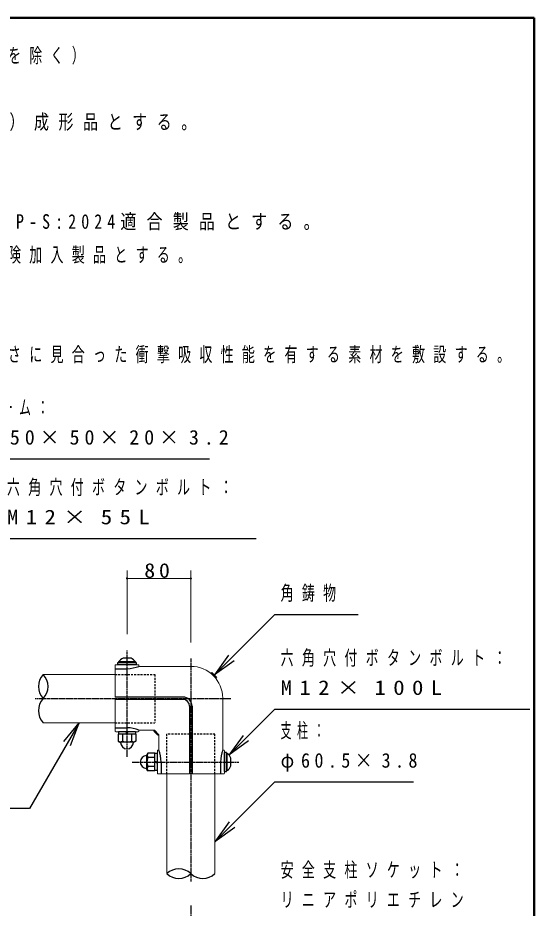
# Model space of a CAD drawing. Units: millimetres at full size; some dimension numbers follow another scale. Extents: x -7816 to 0, y -1239 to 5340.
# Drawn here: x -1294 to 0, y 3106 to 5340 of the extents above; entities that cross this region are included whole.
import ezdxf

# ---------------------------------------------------------------- set-up
doc = ezdxf.new("R2010")
doc.units = ezdxf.units.MM
doc.linetypes.add('USER2', pattern=[6, 3, -1, 1, -1])
doc.linetypes.add('USER4', pattern=[8, 5, -3])
for name, color, linetype, lineweight in [('A3図枠', 7, 'Continuous', 25), ('線', 2, 'Continuous', 25), ('補助', 2, 'Continuous', 13)]:
    doc.layers.add(name, color=color, linetype=linetype, lineweight=lineweight)
doc.styles.add('ＭＳ ゴシック', font='')
doc.styles.get('ＭＳ ゴシック').set_extended_font_data('MS Gothic')

# ---------------------------------------------------------------- blocks, each defined once
blk = doc.blocks.new('dimension_origin')
at = {"color": 0, "linetype": 'Continuous', "lineweight": -2}
blk.add_circle((0, 0), 1.25, dxfattribs=at)

msp = doc.modelspace()

# ---------------------------------------------------------------- linework, layer by layer
at = {"layer": 'A3図枠', "lineweight": 50}
for p, q in [((0, 5340), (-7700, 5340)), ((0, 0), (0, 5340))]:
    msp.add_line(p, q, dxfattribs=at)
at = {"layer": '線', "color": 20, "linetype": 'USER2'}
for p, q in [((-1020.545, 3485.737), (-1020.545, 3753.337)), ((-860.545, 3732.737), (-860.545, 3172.737)), ((-1250.997, 3632.249), (-760.545, 3632.249)), ((-1007.545, 3472.737), (-739.945, 3472.737)), ((-860.545, 3112.737), (-860.545, 2814.737))]:
    msp.add_line(p, q, dxfattribs=at)
at = {"layer": '線'}
for p, q in [((-1010.545, 3733.337), (-1030.545, 3733.337)), ((-996.545, 3721.737), (-1044.545, 3721.737)), ((-1044.545, 3721.737), (-1044.545, 3716.737)), ((-996.545, 3716.737), (-1044.545, 3716.737)), ((-1041.545, 3723.737), (-1041.545, 3721.737)), ((-999.545, 3723.737), (-1041.545, 3723.737)), ((-999.545, 3721.737), (-1041.545, 3721.737)), ((-999.545, 3723.737), (-999.545, 3721.737)), ((-996.545, 3716.737), (-996.545, 3721.737)), ((-1050.545, 3706.778), (-1020.545, 3706.778)), ((-810.908, 3695.495), (-810.537, 3695.866)), ((-810.537, 3695.866), (-808.033, 3697.605)), ((-797.809, 3683.138), (-810.537, 3695.866)), ((-795.999, 3685.57), (-808.033, 3697.605)), ((-798.18, 3682.768), (-797.809, 3683.138)), ((-795.999, 3685.57), (-797.809, 3683.138)), ((-880.545, 3635.737), (-1050.545, 3635.737)), ((-880.545, 3629.737), (-1050.545, 3629.737)), ((-863.545, 3612.737), (-863.545, 3442.737)), ((-857.545, 3612.737), (-857.545, 3442.737)), ((-1050.545, 3558.695), (-1020.545, 3558.695)), ((-951.877, 3552.718), (-953.574, 3550.172)), ((-940.827, 3541.229), (-952.053, 3552.455)), ((-998.605, 3542.737), (-1042.484, 3542.737)), ((-1042.484, 3542.737), (-1042.484, 3525.011)), ((-999.045, 3548.737), (-1042.045, 3548.737)), ((-1042.045, 3548.737), (-1042.045, 3542.737)), ((-999.045, 3542.737), (-1042.045, 3542.737)), ((-1031.514, 3542.737), (-1031.514, 3525.011)), ((-1022.487, 3542.737), (-1020.88, 3548.737)), ((-1020.21, 3542.737), (-1018.602, 3548.737)), ((-1009.575, 3542.737), (-1009.575, 3525.011)), ((-999.045, 3548.737), (-999.045, 3542.737)), ((-998.605, 3542.737), (-998.605, 3525.011)), ((-943.109, 3539.707), (-953.574, 3550.172)), ((-940.563, 3541.404), (-943.109, 3539.707)), ((-1042.484, 3525.011), (-1038.545, 3522.737)), ((-1002.545, 3522.737), (-1038.545, 3522.737)), ((-1036.545, 3521.737), (-1036.545, 3522.737)), ((-1004.545, 3521.737), (-1004.545, 3522.737)), ((-998.605, 3525.011), (-1002.545, 3522.737)), ((-971.545, 3488.737), (-970.545, 3488.737)), ((-968.27, 3494.676), (-970.545, 3490.737)), ((-970.545, 3454.737), (-970.545, 3490.737)), ((-950.545, 3494.676), (-968.27, 3494.676)), ((-950.545, 3450.797), (-950.545, 3494.676)), ((-950.545, 3451.237), (-950.545, 3494.237)), ((-944.545, 3494.237), (-950.545, 3494.237)), ((-944.545, 3451.237), (-944.545, 3494.237)), ((-771.545, 3496.737), (-776.545, 3496.737)), ((-776.545, 3448.737), (-776.545, 3496.737)), ((-771.545, 3448.737), (-771.545, 3496.737)), ((-769.545, 3493.737), (-771.545, 3493.737)), ((-771.545, 3451.737), (-771.545, 3493.737)), ((-769.545, 3451.737), (-769.545, 3493.737)), ((-950.545, 3483.706), (-968.27, 3483.706)), ((-950.545, 3474.679), (-944.545, 3473.072)), ((-950.545, 3472.402), (-944.545, 3470.794)), ((-934.586, 3472.737), (-934.586, 3442.737)), ((-786.503, 3472.737), (-786.503, 3442.737)), ((-759.945, 3462.737), (-759.945, 3482.737)), ((-971.545, 3456.737), (-970.545, 3456.737)), ((-968.27, 3450.797), (-970.545, 3454.737)), ((-950.545, 3461.767), (-968.27, 3461.767)), ((-950.545, 3450.797), (-968.27, 3450.797)), ((-944.545, 3451.237), (-950.545, 3451.237)), ((-776.545, 3448.737), (-771.545, 3448.737)), ((-769.545, 3451.737), (-771.545, 3451.737))]:
    msp.add_line(p, q, dxfattribs=at)
at = {"layer": '線', "color": 7, "lineweight": 13}
for p, q in [((-1050.545, 3714.737), (-1050.545, 3635.737)), ((-1048.545, 3716.737), (-992.545, 3716.737)), ((-990.545, 3714.737), (-990.545, 3712.737)), ((-860.545, 3712.737), (-990.545, 3712.737)), ((-1230.545, 3692.26), (-1050.545, 3692.26)), ((-1050.545, 3629.737), (-1050.545, 3550.737)), ((-780.545, 3632.737), (-780.545, 3502.737)), ((-1230.545, 3571.26), (-1050.545, 3571.26)), ((-952.545, 3552.737), (-990.545, 3552.737)), ((-990.545, 3550.737), (-990.545, 3552.737)), ((-1048.545, 3548.737), (-992.545, 3548.737)), ((-940.545, 3540.737), (-940.545, 3502.737)), ((-944.545, 3500.737), (-944.545, 3444.737)), ((-942.545, 3502.737), (-940.545, 3502.737)), ((-778.545, 3502.737), (-780.545, 3502.737)), ((-776.545, 3500.737), (-776.545, 3444.737)), ((-863.545, 3442.737), (-942.545, 3442.737)), ((-921.045, 3442.737), (-921.045, 3192.737)), ((-778.545, 3442.737), (-857.545, 3442.737)), ((-800.045, 3442.737), (-800.045, 3192.737))]:
    msp.add_line(p, q, dxfattribs=at)
at = {"layer": '線', "color": 4, "linetype": 'USER4'}
for p, q in [((-1050.545, 3692.26), (-950.545, 3692.26)), ((-950.545, 3692.26), (-950.545, 3571.26)), ((-1050.545, 3571.26), (-950.545, 3571.26)), ((-921.045, 3442.737), (-921.045, 3542.737)), ((-800.045, 3542.737), (-921.045, 3542.737)), ((-800.045, 3442.737), (-800.045, 3542.737))]:
    msp.add_line(p, q, dxfattribs=at)
at = {"layer": '線'}
for centre, radius, start, end in [((-1020.545, 3710.776), 24.677, 113.90552, 148.31866), ((-1020.545, 3710.776), 24.677, 31.68134, 66.09448), ((-1024.728, 3806.338), 99.647, 272.40579, 290.0621), ((-880.545, 3612.737), 23, 0, 90), ((-880.545, 3612.737), 17, 0, 90), ((-1024.728, 3459.136), 99.647, 69.9379, 87.59421), ((-1036.999, 3534.511), 10.97, 240.00001, 299.99999), ((-1020.545, 3521.737), 16, 180, 0), ((-1020.545, 3550.328), 27.591, 246.57346, 293.42654), ((-1004.09, 3534.511), 10.97, 240.00001, 299.99999), ((-971.545, 3472.737), 16, 90, 270), ((-958.77, 3489.191), 10.97, 150.00001, 209.99999), ((-1062.552, 3462.912), 128.342, 4.39038, 18.07739), ((-658.538, 3462.912), 128.342, 161.92261, 175.60962), ((-782.505, 3472.737), 24.677, 23.90552, 58.31866), ((-942.953, 3472.737), 27.591, 156.57346, 203.42654), ((-958.77, 3456.282), 10.97, 150.00001, 209.99999), ((-782.505, 3472.737), 24.677, 301.68134, 336.09448)]:
    msp.add_arc(centre, radius, start, end, dxfattribs=at)
at = {"layer": '線', "color": 7, "lineweight": 13}
for centre, radius, start, end in [((-1048.545, 3714.737), 2, 90, 180), ((-992.545, 3714.737), 2, 0, 90), ((-860.545, 3632.737), 80, 0, 90), ((-952.545, 3540.737), 12, 86.81031, 90), ((-1048.545, 3550.737), 2, 180, 270), ((-992.545, 3550.737), 2, 270, 0), ((-952.545, 3540.737), 12, 0, 3.18969), ((-942.545, 3500.737), 2, 90, 180), ((-778.545, 3500.737), 2, 0, 90), ((-942.545, 3444.737), 2, 180, 270), ((-778.545, 3444.737), 2, 270, 0)]:
    msp.add_arc(centre, radius, start, end, dxfattribs=at)
at = {"layer": '補助', "lineweight": 25}
for p, q in [((-1420.868, 4233.337), (-813.843, 4233.337)), ((-1315.99, 4033.337), (-697.027, 4033.337)), ((-759.184, 3733.609), (-650.045, 3842.749)), ((-650.045, 3842.749), (-630.045, 3842.749)), ((-630.045, 3842.749), (-440.886, 3842.749)), ((-766.255, 3740.68), (-801.611, 3691.182)), ((-801.611, 3691.182), (-759.184, 3733.609)), ((-752.113, 3726.538), (-801.611, 3691.182)), ((-722.728, 3532.514), (-650.045, 3605.197)), ((-650.045, 3605.197), (-630.045, 3605.197)), ((-630.045, 3605.197), (-11.082, 3605.197)), ((-1179.205, 3524.299), (-1140.545, 3571.26)), ((-1140.545, 3571.26), (-1170.545, 3519.299)), ((-1161.884, 3514.299), (-1140.545, 3571.26)), ((-729.799, 3539.585), (-765.155, 3490.087)), ((-765.155, 3490.087), (-722.728, 3532.514)), ((-1170.545, 3519.299), (-1264.971, 3355.749)), ((-715.657, 3525.443), (-765.155, 3490.087)), ((-757.618, 3315.163), (-650.045, 3422.737)), ((-650.045, 3422.737), (-630.045, 3422.737)), ((-630.045, 3422.737), (-302.135, 3422.737)), ((-1284.971, 3355.749), (-1612.88, 3355.749)), ((-1264.971, 3355.749), (-1284.971, 3355.749)), ((-764.689, 3322.234), (-800.045, 3272.737)), ((-800.045, 3272.737), (-757.618, 3315.163)), ((-750.547, 3308.092), (-800.045, 3272.737))]:
    msp.add_line(p, q, dxfattribs=at)
at = {"layer": '補助'}
for p, q in [((-1020.545, 3793.337), (-1020.545, 3953.337)), ((-1020.545, 3933.337), (-860.545, 3933.337)), ((-860.545, 3772.737), (-860.545, 3953.337))]:
    msp.add_line(p, q, dxfattribs=at)
at = {"layer": '補助', "lineweight": 25}
for centre, start, end in [((-1198.417, 3662.01), 136.72412, 223.27588), ((-1262.672, 3662.01), 316.72412, 43.27588), ((-1198.417, 3601.51), 136.72412, 223.27588), ((-890.795, 3160.609), 46.72412, 133.27588), ((-890.795, 3224.864), 226.72412, 313.27588), ((-830.295, 3224.864), 226.72412, 313.27588)]:
    msp.add_arc(centre, 44.128, start, end, dxfattribs=at)

# ---------------------------------------------------------------- block references
at = {"layer": '補助', "xscale": 1.33, "yscale": 1.33}
msp.add_blockref('dimension_origin', (-1020.545, 3933.337), dxfattribs=at)
at = {"layer": '補助', "xscale": 1.33, "yscale": 1.33, "rotation": 180}
msp.add_blockref('dimension_origin', (-860.545, 3933.337), dxfattribs=at)

# ---------------------------------------------------------------- texts
at = {"layer": '補助', "char_height": 36.66, "style": 'ＭＳ ゴシック'}
for s, insert, attachment_point in [('\\T1.64;\\W0.65;鋼材は、電気亜鉛メッキ処理品とする。（根ガラミを除く）', (-2544.895, 5263.938), 1), ('\\T1.64;\\W0.75;エンドキャップは、耐候性合成ゴム（EPT550）成形品とする。', (-2544.895, 5097.271), 1), ('\\T1.64;\\W0.8;本製品は、遊具の安全に関する規準JPFA-SP-S:2024適合製品とする。', (-2544.895, 4847.271), 1), ('\\T1.64;\\W0.65;本製品は、（一社）日本公園施設業協会賠償責任保険加入製品とする。', (-2544.895, 4763.938), 1), ('\\T1.64;\\W0.65;安全領域内には、障害物等がないものとし、落下高さに見合った衝撃吸収性能を有する素材を敷設する。', (-2544.895, 4513.938), 1), ('\\T1.5;\\W0.6;フレーム：', (-1426.368, 4380.837), 1), ('\\T1.5;C-150×50×20×3.2', (-1426.368, 4305.837), 1), ('\\T1.64;\\W0.65;六角穴付ボタンボルト：', (-1321.49, 4180.837), 1), ('\\T1.64;\\W1.15;M12×55L', (-1321.49, 4105.837), 1), ('\\T1.34;\\W1.1;80', (-940.545, 3934.337), 8), ('\\T1.64;\\W0.65;角鋳物', (-635.545, 3915.249), 1), ('\\T1.64;\\W0.65;六角穴付ボタンボルト：', (-635.545, 3752.697), 1), ('\\T1.64;\\W1.15;M12×100L', (-635.545, 3677.697), 1), ('\\T1.5;\\W0.55;支柱：', (-635.545, 3570.237), 1), ('\\T1.5;\\W0.9;φ60.5×3.8', (-635.545, 3495.237), 1), ('\\T1.64;\\W0.65;安全支柱ソケット：', (-635.545, 3220.737), 1), ('\\T1.64;\\W0.65;リニアポリエチレン', (-635.545, 3145.737), 1)]:
    msp.add_mtext(s, dxfattribs=dict(at, insert=insert, attachment_point=attachment_point))

doc.saveas('drawing.dxf')
